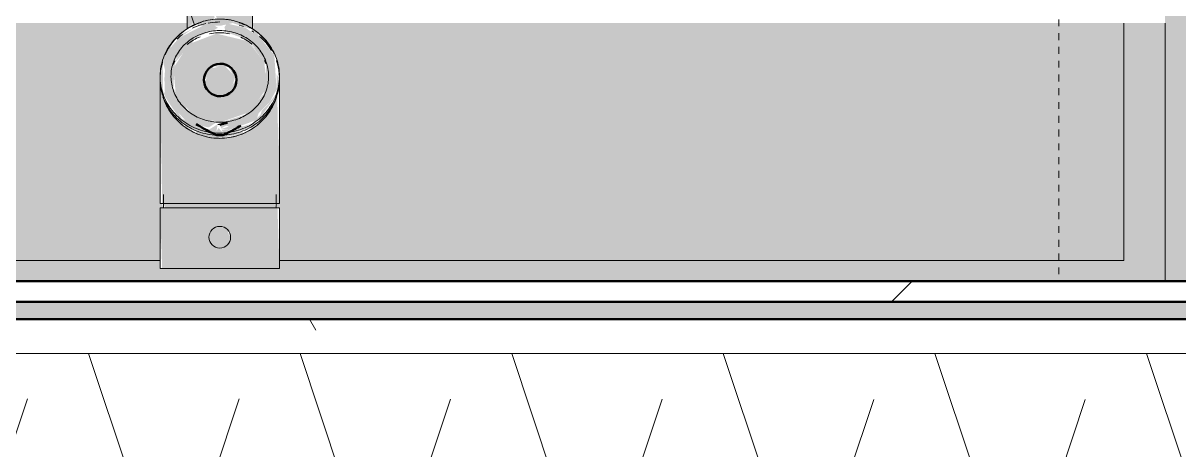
# Model space of a CAD drawing. Header units: inches. Extents: x -4218 to -1814, y 9706 to 12426.
# Drawn here: x -3347.64 to -3326.67, y 10649.17 to 10656.91 of the extents above; entities that cross this region are included whole.
import ezdxf

# ---------------------------------------------------------------- set-up
doc = ezdxf.new("R2010")
doc.units = ezdxf.units.IN
doc.header["$MEASUREMENT"] = 0
doc.linetypes.add('Dash', pattern=[0.25, 0.125, -0.125])
for name, color, linetype, lineweight in [('0-1', 7, 'Continuous', 5), ('0-2', 10, 'Continuous', 13), ('A-AREA-PATT-2', 7, 'Continuous', 9), ('A-GENM-1', 11, 'Continuous', 9), ('A-GENM-2', 7, 'Continuous', 9), ('A-GENM-3', 250, 'Continuous', 50), ('A-WALL-3', 250, 'Continuous', 50), ('A-WALL-4', 10, 'Continuous', 13), ('A-WALL-PATT-1', 7, 'Continuous', 9), ('A-WALL-PATT-2', 53, 'Continuous', 9), ('Q-CASE-1', 9, 'Continuous', 9), ('Q-CASE-3', 7, 'Continuous', 9), ('Q-CASE-4', 7, 'Dash', 9)]:
    doc.layers.add(name, color=color, linetype=linetype, lineweight=lineweight)

# ---------------------------------------------------------------- blocks, each defined once
blk = doc.blocks.new('Vanity Cabinet-Double Door - 33_-V84-FLOOR PLAN - 2ND FLOOR')
at = {"layer": 'Q-CASE-1'}
for points in [[(-15.762, -0.375), (-15.762, -5.058), (-15.012, -5.058), (-15.012, -0.75), (-15.387, -0.375)], [(-14.617, -0.375), (-15.387, -0.375), (-15.012, -0.75), (0.305, -0.75), (0.342, -0.604), (2.47, -0.604), (2.47, -0.75), (16.488, -0.75), (16.863, -0.375), (-6.176, -0.375)]]:
    blk.add_hatch(color=256, dxfattribs=at).paths.add_polyline_path(points, flags=0)
h = blk.add_hatch(color=256, dxfattribs=at)
h.paths.add_polyline_path([(-14.617, -0.75), (-15.012, -0.75), (-15.012, -5.058), (0.797, -5.058), (0.762, -4.928), (0.704, -4.877), (0.522, -4.684), (0.358, -4.407), (0.332, -4.254), (0.305, -3.839), (0.342, -1.785), (0.364, -1.785), (0.342, -1.707), (0.305, -1.707), (0.305, -0.75), (-13.762, -0.75)], flags=0)
h.paths.add_polyline_path([(16.488, -0.75), (2.47, -0.75), (2.433, -1.707), (2.411, -1.707), (2.441, -1.785), (2.47, -1.785), (2.433, -4.329), (2.234, -4.709), (2.024, -4.925), (1.978, -4.981), (1.978, -5.058), (16.488, -5.058)], flags=0)
at = {"layer": 'Q-CASE-3'}
for p, q in [((-15.762, -5.058), (-15.762, -0.375)), ((-15.762, -0.375), (-15.762, -5.058)), ((-15.012, -0.75), (-15.012, -5.058)), ((0.305, -0.75), (-15.012, -0.75)), ((16.488, -0.75), (2.47, -0.75))]:
    blk.add_line(p, q, dxfattribs=at)
blk = doc.blocks.new('300 Series Wall Hung Cabinet_302 - 30_ X 24_-2588495-FLOOR PLAN - 2ND FLOOR')
at = {"layer": 'Q-CASE-4'}
for p, q in [((15, -0.188), (-15, -0.188)), ((15, -13.188), (15, -0.188))]:
    blk.add_line(p, q, dxfattribs=at)
blk = doc.blocks.new('kitchen_faucet_14143 - kitchen_faucet_14143-V142-FLOOR PLAN - 2ND FLOOR')
at = {"layer": 'A-GENM-1'}
h = blk.add_hatch(color=256, dxfattribs=at)
h.paths.add_polyline_path([(1.083, 0), (0.984, 0.43), (0.963, 0.368), (0.984, 0.057), (0.896, -0.023), (1.009, -0.091), (0.984, -0.131), (1.003, -0.212), (0.942, -0.432), (0.986, -0.425), (1.046, -0.28)], flags=0)
h.paths.add_polyline_path([(0.886, 0), (0.858, 0.008), (0.885, -0.001)], flags=0)
h.paths.add_polyline_path([(0.851, -0.655), (0.496, -0.956), (0.644, -0.859), (0.839, -0.67)], flags=0)
h.paths.add_polyline_path([(0.851, 0.655), (0.638, 0.864), (0.421, 0.988), (0.536, 0.894), (0.839, 0.663)], flags=0)
h.paths.add_polyline_path([(0.837, 0), (0.796, 0), (0.829, -0.04)], flags=0)
h.paths.add_polyline_path([(0.796, 0), (0.605, 0.544), (0.186, 0.842), (-0.3, 0.811), (-0.682, 0.506), (-0.818, -0.063), (-0.629, -0.558), (-0.194, -0.842), (0.274, -0.799), (0.645, -0.506), (0.781, -0.049)], flags=0)
h.paths.add_polyline_path([(0.322, -1.029), (-0.116, -1.03), (-0.28, -1.046), (0, -1.083), (0.319, -1.03)], flags=0)
h.paths.add_polyline_path([(0.319, 1.03), (0.21, 1.055), (0, 1.083), (-0.079, 1.03), (0.3, 1.03)], flags=0)
h.paths.add_polyline_path([(0.292, -0.117), (0.036, -0.28), (-0.222, -0.115), (-0.216, 0.152), (0.015, 0.294), (0.27, 0.132), (0.284, -0.035)], flags=0)
h.paths.add_polyline_path([(-0.431, -0.984), (-0.725, -0.754), (-0.481, -0.963), (-0.461, -0.971)], flags=0)
h.paths.add_polyline_path([(-0.447, 0.977), (-0.653, 0.852), (-0.456, 0.971)], flags=0)
h.paths.add_polyline_path([(-0.884, 0.611), (-0.997, 0.398), (-1.066, 0.127), (-1.064, -0.145), (-0.991, -0.413), (-0.963, -0.368), (-0.96, -0.094), (-0.965, 0.032), (-1.009, 0.235), (-0.9, 0.563)], flags=0)
for points in [[(2.264, 0.766), (2.264, 1.083), (0.289, 1.042), (0.66, 0.847), (0.878, 0.63), (0.998, 0.395), (1.065, 0.132), (1.063, -0.149), (0.985, -0.428), (0.839, -0.67), (0.638, -0.864), (0.404, -0.994), (0.28, -1.046), (0, -1.083), (2.264, -1.046), (2.264, 0.541)], [(0.536, 0.862), (0.466, 0.938), (0.531, 0.866)], [(2.342, 1.024), (2.264, 0.989), (2.264, -1.024), (2.342, -0.989), (2.342, 0.989)], [(3.069, -0.051), (3.018, 0.139), (2.929, 0.19), (2.739, 0.139), (2.688, -0.051), (2.827, -0.19), (2.977, -0.17), (3.049, -0.098)], [(-0.97, -0.462), (-1.068, -0.112), (-1.111, -0.094), (-6.351, -1.824), (-6.257, -2.026), (-6.24, -2.174), (-1.009, -0.475)], [(0.884, -0.198), (0.803, -0.075), (0.746, -0.162), (0.554, -0.641), (0.531, -0.602), (0.181, -0.842), (-0.333, -0.817), (-0.738, -0.459), (-0.888, -0.094), (-0.925, -0.033), (-0.96, -0.094), (-0.983, -0.267), (-0.745, -0.732), (-0.504, -0.938), (-0.319, -1.03), (-0.157, -0.994), (0, -1.005), (0.309, -0.995), (0.521, -0.829), (0.547, -0.821), (0.805, -0.577), (0.883, -0.212)]]:
    blk.add_hatch(color=256, dxfattribs=at).paths.add_polyline_path(points, flags=0)
h = blk.add_hatch(color=256, dxfattribs=at)
h.paths.add_polyline_path([(3.445, 0.938), (3.445, 1.083), (2.342, 1.046), (2.342, -1.083), (3.445, -1.046), (3.445, 0.766)], flags=0)
h.paths.add_polyline_path([(3.069, -0.051), (2.977, -0.17), (2.801, -0.164), (2.688, -0.051), (2.78, 0.17), (2.963, 0.17), (3.03, 0.095), (3.055, 0)], flags=0)
h = blk.add_hatch(color=256, dxfattribs=at)
h.paths.add_polyline_path([(0.926, 0.184), (0.752, 0.663), (0.63, 0.704), (0.421, 0.907), (0.198, 1.03), (-0.426, 0.989), (-0.655, 0.802), (-0.812, 0.681), (-0.857, 0.637), (-0.828, 0.604), (-0.925, 0.465), (-1.001, 0.132), (-0.937, 0.084), (-0.894, 0.094), (-0.85, 0.094), (-0.695, 0.539), (-0.256, 0.842), (0.274, 0.799), (0.653, 0.465), (0.801, 0.002), (0.871, 0.162), (0.911, 0.029), (0.925, 0.177)], flags=0)
h.paths.add_polyline_path([(0.036, 0.985), (0.036, 0.985), (-0.041, 0.994)], flags=0)
h = blk.add_hatch(color=256, dxfattribs=at)
h.paths.add_polyline_path([(0.955, 0.252), (0.752, 0.704), (0.501, 0.883), (0.278, 1.042), (0.299, 1.003), (0.453, 0.887), (0.578, 0.764), (0.653, 0.739), (0.798, 0.599), (0.938, 0.263)], flags=0)
h.paths.add_polyline_path([(-0.259, 0.842), (-0.326, 0.823), (-0.73, 0.484), (-0.678, 0.521), (-0.271, 0.833)], flags=0)
h.paths.add_polyline_path([(-0.894, 0.094), (-0.935, 0.094), (-0.894, 0.094)], flags=0)
h = blk.add_hatch(color=256, dxfattribs=at)
h.paths.add_polyline_path([(0.984, 0.221), (0.888, 0.6), (0.818, 0.678), (0.816, 0.626), (0.895, 0.292), (0.929, 0.217), (0.97, 0.177), (0.983, 0.217)], flags=0)
h.paths.add_polyline_path([(-0.76, 0.721), (-0.884, 0.611), (-0.865, 0.57), (-0.857, 0.637), (-0.858, 0.645), (-0.765, 0.717)], flags=0)
h = blk.add_hatch(color=256, dxfattribs=at)
h.paths.add_polyline_path([(-0.9, 0.591), (-3.998, 0.568), (-4.044, 0.591), (-6.299, 0.57), (-6.299, -0.591), (-4.172, -0.551), (-4.113, -0.57), (-3.868, -0.591), (-2.578, -0.57), (-1.076, -0.048), (-1.061, 0.162), (-0.983, 0.432), (-0.901, 0.589)], flags=0)
h.paths.add_polyline_path([(-0.9, -0.591), (-1.02, -0.478), (-1.366, -0.591), (-0.908, -0.591)], flags=0)
h.paths.add_polyline_path([(-3.88, -0.577), (-4.043, -0.57), (-3.975, -0.571)], flags=0)
h = blk.add_hatch(color=256, dxfattribs=at)
h.paths.add_polyline_path([(0.292, -0.117), (0.265, 0.177), (-0.03, 0.282), (-0.24, 0.086), (-0.182, -0.178), (0.073, -0.271), (0.266, -0.135)], flags=0)
h.paths.add_polyline_path([(-6.524, -2.152), (-6.672, -1.897), (-6.988, -1.933), (-7.111, -2.159), (-6.967, -2.408), (-6.653, -2.375), (-6.528, -2.159)], flags=0)
h = blk.add_hatch(color=256, dxfattribs=at)
h.paths.add_polyline_path([(1.021, -0.071), (0.829, -0.04), (0.933, -0.212), (0.941, -0.198)], flags=0)
h.paths.add_polyline_path([(1.021, 0.071), (0.925, 0.177), (0.926, 0.034)], flags=0)
h.paths.add_polyline_path([(0.902, 0.025), (0.838, 0.144), (0.839, 0.001), (0.884, 0.018)], flags=0)
h = blk.add_hatch(color=256, dxfattribs=at)
h.paths.add_polyline_path([(1.009, -0.198), (0.984, -0.131), (0.924, -0.284), (0.787, -0.686), (0.615, -0.821), (0.725, -0.746), (0.888, -0.6), (1.003, -0.212)], flags=0)
h.paths.add_polyline_path([(0.661, -0.752), (0.507, -0.879), (0.65, -0.764)], flags=0)
h.paths.add_polyline_path([(-0.745, -0.732), (-0.908, -0.483), (-0.814, -0.682), (-0.754, -0.725)], flags=0)
h = blk.add_hatch(color=256, dxfattribs=at)
h.paths.add_polyline_path([(0.947, -0.19), (0.869, -0.368), (0.728, -0.682), (0.216, -1.025), (0.319, -0.997), (0.422, -0.934), (0.797, -0.677), (0.943, -0.206)], flags=0)
h.paths.add_polyline_path([(-0.259, -0.842), (-0.693, -0.47), (-0.605, -0.608), (-0.274, -0.842)], flags=0)
at = {"layer": 'A-GENM-2'}
for p, q in [((2.264, 1.083), (0, 1.083)), ((2.264, 1.083), (2.264, -1.083)), ((3.445, 1.083), (2.342, 1.083)), ((2.342, -1.083), (2.342, 1.083)), ((3.445, 1.083), (3.445, -1.083)), ((2.342, 1.024), (2.101, 1.024)), ((-0.9, 0.591), (-6.299, 0.591)), ((-0.844, 0.619), (-0.867, 0.583)), ((0.832, 0), (0.832, -0.036)), ((-6.243, -2.175), (-0.97, -0.462)), ((-1.366, -0.591), (-0.9, -0.591)), ((2.101, -1.024), (2.342, -1.024)), ((0, -1.083), (2.264, -1.083)), ((2.342, -1.083), (3.445, -1.083))]:
    blk.add_line(p, q, dxfattribs=at)
at = {"layer": 'A-GENM-2', "flags": 128}
for points in [[(-0.041, 1.083), (-0.083, 1.082), (-0.124, 1.079), (-0.165, 1.075), (-0.206, 1.069), (-0.247, 1.061), (-0.287, 1.051), (-0.327, 1.04), (-0.367, 1.027), (-0.406, 1.013), (-0.444, 0.996), (-0.482, 0.979), (-0.519, 0.959), (-0.555, 0.938), (-0.59, 0.916), (-0.625, 0.892), (-0.658, 0.867), (-0.691, 0.84), (-0.722, 0.812), (-0.752, 0.783), (-0.781, 0.752), (-0.809, 0.721), (-0.836, 0.688), (-0.862, 0.654), (-0.886, 0.619), (-0.909, 0.583), (-0.93, 0.546), (-0.95, 0.508), (-0.969, 0.47), (-0.986, 0.431), (-1.001, 0.391), (-1.015, 0.35)], [(0.269, 1.049), (0.227, 1.059), (0.184, 1.067), (0.141, 1.073), (0.098, 1.078), (0.055, 1.081), (0.012, 1.083), (-0.032, 1.082), (-0.075, 1.08), (-0.118, 1.076), (-0.161, 1.071), (-0.204, 1.063), (-0.246, 1.054), (-0.288, 1.044), (-0.329, 1.031)], [(0.269, 1.049), (0.227, 1.059), (0.184, 1.067), (0.141, 1.073), (0.098, 1.078), (0.055, 1.081), (0.012, 1.083), (-0.032, 1.082), (-0.075, 1.08), (-0.118, 1.076), (-0.161, 1.071), (-0.204, 1.063), (-0.246, 1.054), (-0.288, 1.044), (-0.329, 1.031)], [(0.269, 1.049), (0.227, 1.059), (0.184, 1.067), (0.141, 1.073), (0.098, 1.078), (0.055, 1.081), (0.012, 1.083), (-0.032, 1.082), (-0.075, 1.08), (-0.118, 1.076), (-0.161, 1.071), (-0.204, 1.063), (-0.246, 1.054), (-0.288, 1.044), (-0.329, 1.031)], [(0.269, 1.049), (0.227, 1.059), (0.184, 1.067), (0.141, 1.073), (0.098, 1.078), (0.055, 1.081), (0.012, 1.083), (-0.032, 1.082), (-0.075, 1.08), (-0.118, 1.076), (-0.161, 1.071), (-0.204, 1.063), (-0.246, 1.054), (-0.288, 1.044), (-0.329, 1.031)], [(0.269, 1.049), (0.227, 1.059), (0.184, 1.067), (0.141, 1.073), (0.098, 1.078), (0.055, 1.081), (0.012, 1.083), (-0.032, 1.082), (-0.075, 1.08), (-0.118, 1.076), (-0.161, 1.071), (-0.204, 1.063), (-0.246, 1.054), (-0.288, 1.044), (-0.329, 1.031)], [(0.269, 1.049), (0.227, 1.059), (0.184, 1.067), (0.141, 1.073), (0.098, 1.078), (0.055, 1.081), (0.012, 1.083), (-0.032, 1.082), (-0.075, 1.08), (-0.118, 1.076), (-0.161, 1.071), (-0.204, 1.063), (-0.246, 1.054), (-0.288, 1.044), (-0.329, 1.031)], [(0, 1.083), (-0.041, 1.082), (-0.083, 1.079), (-0.124, 1.075), (-0.165, 1.069), (-0.206, 1.061), (-0.246, 1.051), (-0.286, 1.04), (-0.325, 1.027)], [(0.988, 0), (0.987, 0.043), (0.984, 0.086), (0.98, 0.129), (0.975, 0.172), (0.967, 0.214), (0.958, 0.256), (0.948, 0.298), (0.936, 0.339), (0.922, 0.38), (0.907, 0.42), (0.891, 0.459), (0.872, 0.498), (0.853, 0.536), (0.832, 0.573), (0.809, 0.609), (0.786, 0.644), (0.76, 0.679), (0.734, 0.712), (0.706, 0.744), (0.678, 0.775), (0.647, 0.804), (0.616, 0.833), (0.584, 0.86), (0.551, 0.885), (0.517, 0.91), (0.482, 0.932), (0.446, 0.954), (0.409, 0.974), (0.371, 0.992), (0.333, 1.008), (0.294, 1.023), (0.255, 1.037), (0.215, 1.048), (0.175, 1.058), (0.134, 1.067), (0.094, 1.073), (0.052, 1.078), (0.011, 1.081), (-0.03, 1.083), (-0.041, 1.083)], [(1.029, 0), (1.028, 0.043), (1.026, 0.086), (1.022, 0.129), (1.016, 0.172), (1.009, 0.214), (1, 0.256), (0.989, 0.298), (0.977, 0.339), (0.964, 0.38), (0.949, 0.42), (0.932, 0.459), (0.914, 0.498), (0.894, 0.536), (0.873, 0.573), (0.851, 0.609), (0.827, 0.644), (0.802, 0.679), (0.775, 0.712), (0.748, 0.744), (0.719, 0.775), (0.689, 0.804), (0.658, 0.833), (0.626, 0.86), (0.592, 0.885), (0.558, 0.91), (0.523, 0.932), (0.487, 0.954), (0.45, 0.974), (0.413, 0.992), (0.375, 1.008), (0.336, 1.023), (0.297, 1.037), (0.257, 1.048), (0.216, 1.058), (0.176, 1.067), (0.135, 1.073), (0.094, 1.078), (0.053, 1.081), (0.011, 1.083), (0, 1.083)], [(-0.451, 0.984), (-0.49, 0.966), (-0.528, 0.945), (-0.565, 0.923), (-0.602, 0.9), (-0.637, 0.875), (-0.672, 0.849), (-0.705, 0.822), (-0.737, 0.793), (-0.768, 0.763), (-0.798, 0.731), (-0.827, 0.699), (-0.854, 0.665), (-0.88, 0.63), (-0.905, 0.595), (-0.928, 0.558), (-0.949, 0.521), (-0.969, 0.482), (-0.988, 0.443), (-1.005, 0.403), (-1.02, 0.363)], [(-0.874, 0), (-0.873, 0.036), (-0.871, 0.071), (-0.868, 0.107), (-0.863, 0.142), (-0.857, 0.177), (-0.849, 0.212), (-0.841, 0.246), (-0.831, 0.28), (-0.82, 0.314), (-0.807, 0.347), (-0.793, 0.379), (-0.779, 0.411), (-0.762, 0.442), (-0.745, 0.473), (-0.727, 0.502), (-0.707, 0.531), (-0.687, 0.559), (-0.665, 0.586), (-0.643, 0.612), (-0.619, 0.637), (-0.595, 0.661), (-0.57, 0.685), (-0.543, 0.706), (-0.517, 0.727), (-0.489, 0.747), (-0.461, 0.765), (-0.432, 0.782), (-0.402, 0.798), (-0.372, 0.813), (-0.341, 0.826), (-0.31, 0.838), (-0.279, 0.849), (-0.247, 0.858), (-0.214, 0.866), (-0.182, 0.873), (-0.149, 0.878), (-0.116, 0.882), (-0.083, 0.885), (-0.05, 0.886), (-0.041, 0.886)], [(-0.451, 0.984), (-0.49, 0.966), (-0.528, 0.945), (-0.565, 0.923), (-0.602, 0.9), (-0.637, 0.875), (-0.672, 0.849), (-0.705, 0.822), (-0.737, 0.793), (-0.768, 0.763), (-0.798, 0.731), (-0.827, 0.699), (-0.854, 0.665)], [(-0.451, 0.984), (-0.49, 0.966), (-0.528, 0.945), (-0.565, 0.923), (-0.602, 0.9), (-0.637, 0.875), (-0.672, 0.849), (-0.705, 0.822), (-0.737, 0.793), (-0.768, 0.763), (-0.798, 0.731), (-0.827, 0.699), (-0.854, 0.665)], [(-0.451, 0.984), (-0.49, 0.966), (-0.528, 0.945), (-0.565, 0.923), (-0.602, 0.9), (-0.637, 0.875), (-0.672, 0.849), (-0.705, 0.822), (-0.737, 0.793), (-0.768, 0.763), (-0.798, 0.731), (-0.827, 0.699), (-0.854, 0.665)], [(-0.451, 0.984), (-0.49, 0.966), (-0.528, 0.945), (-0.565, 0.923), (-0.602, 0.9), (-0.637, 0.875), (-0.672, 0.849), (-0.705, 0.822), (-0.737, 0.793), (-0.768, 0.763), (-0.798, 0.731), (-0.827, 0.699), (-0.854, 0.665)], [(-0.451, 0.984), (-0.49, 0.966), (-0.528, 0.945), (-0.565, 0.923), (-0.602, 0.9), (-0.637, 0.875), (-0.672, 0.849), (-0.705, 0.822), (-0.737, 0.793), (-0.768, 0.763), (-0.798, 0.731), (-0.827, 0.699), (-0.854, 0.665)], [(-0.513, 0.938), (-0.549, 0.916), (-0.583, 0.892), (-0.617, 0.867), (-0.649, 0.84), (-0.681, 0.812), (-0.711, 0.783), (-0.74, 0.752), (-0.768, 0.721)], [(-0.041, 0.886), (-0.008, 0.885), (0.025, 0.883), (0.058, 0.88), (0.09, 0.875), (0.123, 0.868), (0.155, 0.861), (0.187, 0.852), (0.219, 0.841), (0.25, 0.83), (0.281, 0.817), (0.311, 0.802), (0.341, 0.787), (0.37, 0.77), (0.399, 0.752), (0.426, 0.733), (0.453, 0.712), (0.48, 0.691), (0.505, 0.668), (0.53, 0.644), (0.554, 0.619), (0.577, 0.593), (0.598, 0.567), (0.619, 0.539), (0.639, 0.51), (0.658, 0.481), (0.675, 0.45), (0.692, 0.42), (0.707, 0.388), (0.721, 0.356), (0.734, 0.323), (0.745, 0.289), (0.755, 0.255), (0.764, 0.221), (0.772, 0.186), (0.779, 0.151), (0.784, 0.116), (0.787, 0.081), (0.79, 0.045), (0.791, 0.01), (0.791, 0)], [(1.083, 0), (1.082, 0.043), (1.079, 0.087), (1.075, 0.13), (1.069, 0.172), (1.061, 0.215), (1.052, 0.257), (1.041, 0.299), (1.028, 0.341), (1.013, 0.381), (0.997, 0.422), (0.98, 0.461), (0.96, 0.5), (0.94, 0.538), (0.917, 0.575), (0.894, 0.611), (0.868, 0.647), (0.842, 0.681), (0.814, 0.714), (0.785, 0.746), (0.754, 0.777), (0.723, 0.806), (0.69, 0.834), (0.656, 0.861), (0.621, 0.887), (0.585, 0.911), (0.548, 0.934), (0.51, 0.955), (0.472, 0.975), (0.432, 0.993), (0.392, 1.009), (0.352, 1.024), (0.31, 1.037)], [(0.868, 0.647), (0.842, 0.681), (0.814, 0.714), (0.785, 0.746), (0.754, 0.777), (0.723, 0.806), (0.69, 0.834), (0.656, 0.861), (0.621, 0.887), (0.585, 0.911), (0.548, 0.934), (0.51, 0.955), (0.472, 0.975), (0.432, 0.993), (0.392, 1.009)], [(0.868, 0.647), (0.842, 0.681), (0.814, 0.714), (0.785, 0.746), (0.754, 0.777), (0.723, 0.806), (0.69, 0.834), (0.656, 0.861), (0.621, 0.887), (0.585, 0.911), (0.548, 0.934), (0.51, 0.955), (0.472, 0.975), (0.432, 0.993), (0.392, 1.009)], [(0.868, 0.647), (0.842, 0.681), (0.814, 0.714), (0.785, 0.746), (0.754, 0.777), (0.723, 0.806), (0.69, 0.834), (0.656, 0.861), (0.621, 0.887), (0.585, 0.911), (0.548, 0.934), (0.51, 0.955), (0.472, 0.975), (0.432, 0.993), (0.392, 1.009)], [(0.868, 0.647), (0.842, 0.681), (0.814, 0.714), (0.785, 0.746), (0.754, 0.777), (0.723, 0.806), (0.69, 0.834), (0.656, 0.861), (0.621, 0.887), (0.585, 0.911), (0.548, 0.934), (0.51, 0.955), (0.472, 0.975), (0.432, 0.993), (0.392, 1.009)], [(0.868, 0.647), (0.842, 0.681), (0.814, 0.714), (0.785, 0.746), (0.754, 0.777), (0.723, 0.806), (0.69, 0.834), (0.656, 0.861), (0.621, 0.887), (0.585, 0.911), (0.548, 0.934), (0.51, 0.955), (0.472, 0.975), (0.432, 0.993), (0.392, 1.009)], [(-0.88, 0.63), (-0.905, 0.595), (-0.928, 0.558), (-0.949, 0.521), (-0.969, 0.482), (-0.988, 0.443), (-1.005, 0.403), (-1.02, 0.363), (-1.034, 0.322), (-1.046, 0.28), (-1.056, 0.238), (-1.065, 0.196), (-1.072, 0.153), (-1.077, 0.11), (-1.081, 0.067), (-1.082, 0.023), (-1.083, 0)], [(-0.88, 0.63), (-0.905, 0.595), (-0.928, 0.558), (-0.949, 0.521), (-0.969, 0.482), (-0.988, 0.443), (-1.005, 0.403), (-1.02, 0.363), (-1.034, 0.322), (-1.046, 0.28), (-1.056, 0.238), (-1.065, 0.196), (-1.072, 0.153), (-1.077, 0.11), (-1.081, 0.067), (-1.082, 0.023), (-1.083, 0)], [(-0.88, 0.63), (-0.905, 0.595), (-0.928, 0.558), (-0.949, 0.521), (-0.969, 0.482), (-0.988, 0.443), (-1.005, 0.403), (-1.02, 0.363), (-1.034, 0.322), (-1.046, 0.28), (-1.056, 0.238), (-1.065, 0.196), (-1.072, 0.153), (-1.077, 0.11), (-1.081, 0.067), (-1.082, 0.023), (-1.083, 0)], [(-0.88, 0.63), (-0.905, 0.595), (-0.928, 0.558), (-0.949, 0.521), (-0.969, 0.482), (-0.988, 0.443), (-1.005, 0.403), (-1.02, 0.363), (-1.034, 0.322), (-1.046, 0.28), (-1.056, 0.238), (-1.065, 0.196), (-1.072, 0.153), (-1.077, 0.11), (-1.081, 0.067), (-1.082, 0.023), (-1.083, 0)], [(-0.88, 0.63), (-0.905, 0.595), (-0.928, 0.558), (-0.949, 0.521), (-0.969, 0.482), (-0.988, 0.443), (-1.005, 0.403), (-1.02, 0.363), (-1.034, 0.322), (-1.046, 0.28), (-1.056, 0.238), (-1.065, 0.196), (-1.072, 0.153), (-1.077, 0.11), (-1.081, 0.067), (-1.082, 0.023), (-1.083, 0)], [(-0.33, 0.813), (-0.3, 0.826), (-0.269, 0.838)], [(-0.944, 0.431), (-0.96, 0.391), (-0.974, 0.35)], [(-0.752, 0.379), (-0.737, 0.411), (-0.721, 0.442), (-0.704, 0.473), (-0.685, 0.502), (-0.666, 0.531), (-0.645, 0.559), (-0.624, 0.586)], [(1.083, 0), (1.082, 0.043), (1.079, 0.087), (1.075, 0.13), (1.069, 0.172), (1.061, 0.215), (1.052, 0.257), (1.041, 0.299), (1.028, 0.341), (1.013, 0.381), (0.997, 0.422), (0.98, 0.461), (0.96, 0.5), (0.94, 0.538), (0.917, 0.575), (0.894, 0.611)], [(1.083, 0), (1.082, 0.043), (1.079, 0.087), (1.075, 0.13), (1.069, 0.172), (1.061, 0.215), (1.052, 0.257), (1.041, 0.299), (1.028, 0.341), (1.013, 0.381), (0.997, 0.422), (0.98, 0.461), (0.96, 0.5), (0.94, 0.538), (0.917, 0.575), (0.894, 0.611)], [(1.083, 0), (1.082, 0.043), (1.079, 0.087), (1.075, 0.13), (1.069, 0.172), (1.061, 0.215), (1.052, 0.257), (1.041, 0.299), (1.028, 0.341), (1.013, 0.381), (0.997, 0.422), (0.98, 0.461), (0.96, 0.5), (0.94, 0.538), (0.917, 0.575), (0.894, 0.611)], [(1.083, 0), (1.082, 0.043), (1.079, 0.087), (1.075, 0.13), (1.069, 0.172), (1.061, 0.215), (1.052, 0.257), (1.041, 0.299), (1.028, 0.341), (1.013, 0.381), (0.997, 0.422), (0.98, 0.461), (0.96, 0.5), (0.94, 0.538), (0.917, 0.575), (0.894, 0.611)], [(1.083, 0), (1.082, 0.043), (1.079, 0.087), (1.075, 0.13), (1.069, 0.172), (1.061, 0.215), (1.052, 0.257), (1.041, 0.299), (1.028, 0.341), (1.013, 0.381), (0.997, 0.422), (0.98, 0.461), (0.96, 0.5), (0.94, 0.538), (0.917, 0.575), (0.894, 0.611)], [(-0.832, 0), (-0.832, 0.036), (-0.83, 0.071), (-0.826, 0.107), (-0.821, 0.142), (-0.815, 0.177)], [(0.829, 0.081), (0.831, 0.045), (0.832, 0.01), (0.832, 0)], [(-1.083, 0), (-1.082, -0.043), (-1.079, -0.087), (-1.075, -0.13), (-1.069, -0.172), (-1.061, -0.215), (-1.052, -0.257), (-1.041, -0.299), (-1.028, -0.341), (-1.013, -0.381), (-0.997, -0.422), (-0.98, -0.461), (-0.96, -0.5), (-0.94, -0.538), (-0.917, -0.575), (-0.894, -0.611), (-0.868, -0.647)], [(-1.083, 0), (-1.082, -0.043), (-1.079, -0.087), (-1.075, -0.13), (-1.069, -0.172), (-1.061, -0.215), (-1.052, -0.257), (-1.041, -0.299), (-1.028, -0.341), (-1.013, -0.381), (-0.997, -0.422), (-0.98, -0.461), (-0.96, -0.5), (-0.94, -0.538), (-0.917, -0.575), (-0.894, -0.611)], [(-1.083, 0), (-1.082, -0.043), (-1.079, -0.087), (-1.075, -0.13), (-1.069, -0.172), (-1.061, -0.215), (-1.052, -0.257), (-1.041, -0.299), (-1.028, -0.341), (-1.013, -0.381), (-0.997, -0.422), (-0.98, -0.461), (-0.96, -0.5), (-0.94, -0.538), (-0.917, -0.575), (-0.894, -0.611)], [(-1.083, 0), (-1.082, -0.043), (-1.079, -0.087), (-1.075, -0.13), (-1.069, -0.172), (-1.061, -0.215), (-1.052, -0.257), (-1.041, -0.299), (-1.028, -0.341), (-1.013, -0.381), (-0.997, -0.422), (-0.98, -0.461), (-0.96, -0.5), (-0.94, -0.538), (-0.917, -0.575), (-0.894, -0.611)], [(-1.083, 0), (-1.082, -0.043), (-1.079, -0.087), (-1.075, -0.13), (-1.069, -0.172), (-1.061, -0.215), (-1.052, -0.257), (-1.041, -0.299), (-1.028, -0.341), (-1.013, -0.381), (-0.997, -0.422), (-0.98, -0.461), (-0.96, -0.5), (-0.94, -0.538), (-0.917, -0.575), (-0.894, -0.611)], [(-1.083, 0), (-1.082, -0.043), (-1.079, -0.087), (-1.075, -0.13), (-1.069, -0.172), (-1.061, -0.215), (-1.052, -0.257), (-1.041, -0.299), (-1.028, -0.341), (-1.013, -0.381), (-0.997, -0.422), (-0.98, -0.461), (-0.96, -0.5), (-0.94, -0.538), (-0.917, -0.575), (-0.894, -0.611)], [(-1.019, -0.339), (-1.005, -0.38), (-0.99, -0.42), (-0.973, -0.459), (-0.955, -0.498), (-0.936, -0.536), (-0.915, -0.573), (-0.892, -0.609), (-0.868, -0.644), (-0.843, -0.679), (-0.817, -0.712), (-0.789, -0.744), (-0.76, -0.775), (-0.73, -0.804), (-0.699, -0.833), (-0.667, -0.86), (-0.634, -0.885), (-0.599, -0.91), (-0.564, -0.932), (-0.528, -0.954), (-0.492, -0.974), (-0.454, -0.992), (-0.416, -1.008), (-0.377, -1.023), (-0.338, -1.037), (-0.298, -1.048), (-0.258, -1.058), (-0.217, -1.067), (-0.176, -1.073), (-0.135, -1.078), (-0.094, -1.081), (-0.053, -1.083), (-0.041, -1.083)], [(-1.029, 0), (-1.028, -0.043), (-1.026, -0.086), (-1.022, -0.129), (-1.016, -0.172), (-1.009, -0.214)], [(-0.041, -0.886), (-0.074, -0.885), (-0.107, -0.883), (-0.14, -0.88), (-0.173, -0.875), (-0.206, -0.868), (-0.238, -0.861), (-0.27, -0.852), (-0.302, -0.841), (-0.333, -0.83), (-0.364, -0.817), (-0.394, -0.802), (-0.424, -0.787), (-0.453, -0.77), (-0.481, -0.752), (-0.509, -0.733), (-0.536, -0.712), (-0.563, -0.691), (-0.588, -0.668), (-0.613, -0.644), (-0.636, -0.619), (-0.659, -0.593), (-0.681, -0.567), (-0.702, -0.539), (-0.722, -0.51), (-0.74, -0.481), (-0.758, -0.45), (-0.774, -0.42), (-0.79, -0.388), (-0.804, -0.356), (-0.816, -0.323), (-0.828, -0.289), (-0.838, -0.255), (-0.847, -0.221), (-0.855, -0.186), (-0.861, -0.151), (-0.866, -0.116), (-0.87, -0.081), (-0.872, -0.045), (-0.874, -0.01), (-0.874, 0)], [(-0.814, -0.186), (-0.82, -0.151), (-0.825, -0.116), (-0.829, -0.081), (-0.831, -0.045), (-0.832, -0.01), (-0.832, 0)], [(-0.041, -1.083), (0, -1.082), (0.041, -1.079), (0.082, -1.075), (0.123, -1.069), (0.164, -1.061), (0.204, -1.051), (0.244, -1.04), (0.284, -1.027), (0.323, -1.013), (0.361, -0.996), (0.399, -0.979), (0.436, -0.959), (0.472, -0.938), (0.507, -0.916), (0.542, -0.892), (0.575, -0.867), (0.608, -0.84), (0.639, -0.812), (0.67, -0.783), (0.699, -0.752), (0.727, -0.721), (0.753, -0.688), (0.779, -0.654), (0.803, -0.619), (0.826, -0.583), (0.847, -0.546), (0.867, -0.508), (0.886, -0.47), (0.903, -0.431), (0.918, -0.391), (0.932, -0.35), (0.945, -0.309), (0.956, -0.267), (0.965, -0.225), (0.973, -0.183), (0.979, -0.141), (0.983, -0.098), (0.986, -0.055), (0.988, -0.012), (0.988, 0)], [(0.791, 0), (0.79, -0.036), (0.788, -0.071), (0.785, -0.107), (0.78, -0.142), (0.774, -0.177), (0.767, -0.212), (0.758, -0.246), (0.748, -0.28), (0.737, -0.314), (0.724, -0.347), (0.711, -0.379), (0.696, -0.411), (0.68, -0.442), (0.662, -0.473), (0.644, -0.502), (0.625, -0.531), (0.604, -0.559), (0.583, -0.586), (0.56, -0.612), (0.536, -0.637), (0.512, -0.661), (0.487, -0.685), (0.461, -0.706), (0.434, -0.727), (0.406, -0.747), (0.378, -0.765), (0.349, -0.782), (0.319, -0.798), (0.289, -0.813), (0.258, -0.826), (0.227, -0.838), (0.196, -0.849), (0.164, -0.858), (0.132, -0.866), (0.099, -0.873), (0.066, -0.878), (0.034, -0.882), (0.001, -0.885), (-0.032, -0.886), (-0.041, -0.886)], [(0, -1.083), (0.041, -1.082), (0.083, -1.079), (0.124, -1.075), (0.165, -1.069), (0.206, -1.061), (0.246, -1.051), (0.286, -1.04), (0.325, -1.027), (0.364, -1.013), (0.403, -0.996), (0.44, -0.979), (0.477, -0.959), (0.513, -0.938), (0.549, -0.916), (0.583, -0.892), (0.617, -0.867), (0.649, -0.84), (0.681, -0.812), (0.711, -0.783), (0.74, -0.752), (0.768, -0.721), (0.795, -0.688), (0.82, -0.654), (0.844, -0.619), (0.867, -0.583), (0.889, -0.546), (0.909, -0.508), (0.927, -0.47), (0.944, -0.431), (0.96, -0.391), (0.974, -0.35), (0.986, -0.309), (0.997, -0.267), (1.006, -0.225), (1.014, -0.183), (1.02, -0.141), (1.025, -0.098), (1.028, -0.055), (1.029, -0.012), (1.029, 0)], [(0.329, -1.031), (0.37, -1.017), (0.411, -1.002), (0.451, -0.984), (0.49, -0.966), (0.528, -0.945), (0.565, -0.923), (0.602, -0.9), (0.637, -0.875), (0.672, -0.849), (0.705, -0.822), (0.737, -0.793), (0.768, -0.763), (0.798, -0.731), (0.827, -0.699), (0.854, -0.665), (0.88, -0.63), (0.905, -0.595), (0.928, -0.558), (0.949, -0.521), (0.969, -0.482), (0.988, -0.443), (1.005, -0.403), (1.02, -0.363), (1.034, -0.322), (1.046, -0.28), (1.056, -0.238), (1.065, -0.196), (1.072, -0.153), (1.077, -0.11), (1.081, -0.067), (1.082, -0.023), (1.083, 0)], [(0.88, -0.63), (0.905, -0.595), (0.928, -0.558), (0.949, -0.521), (0.969, -0.482), (0.988, -0.443), (1.005, -0.403), (1.02, -0.363), (1.034, -0.322), (1.046, -0.28), (1.056, -0.238), (1.065, -0.196), (1.072, -0.153), (1.077, -0.11), (1.081, -0.067), (1.082, -0.023), (1.083, 0)], [(0.88, -0.63), (0.905, -0.595), (0.928, -0.558), (0.949, -0.521), (0.969, -0.482), (0.988, -0.443), (1.005, -0.403), (1.02, -0.363), (1.034, -0.322), (1.046, -0.28), (1.056, -0.238), (1.065, -0.196), (1.072, -0.153), (1.077, -0.11), (1.081, -0.067), (1.082, -0.023), (1.083, 0)], [(0.88, -0.63), (0.905, -0.595), (0.928, -0.558), (0.949, -0.521), (0.969, -0.482), (0.988, -0.443), (1.005, -0.403), (1.02, -0.363), (1.034, -0.322), (1.046, -0.28), (1.056, -0.238), (1.065, -0.196), (1.072, -0.153), (1.077, -0.11), (1.081, -0.067), (1.082, -0.023), (1.083, 0)], [(0.88, -0.63), (0.905, -0.595), (0.928, -0.558), (0.949, -0.521), (0.969, -0.482), (0.988, -0.443), (1.005, -0.403), (1.02, -0.363), (1.034, -0.322), (1.046, -0.28), (1.056, -0.238), (1.065, -0.196), (1.072, -0.153), (1.077, -0.11), (1.081, -0.067), (1.082, -0.023), (1.083, 0)], [(0.88, -0.63), (0.905, -0.595), (0.928, -0.558), (0.949, -0.521), (0.969, -0.482), (0.988, -0.443), (1.005, -0.403), (1.02, -0.363), (1.034, -0.322), (1.046, -0.28), (1.056, -0.238), (1.065, -0.196), (1.072, -0.153), (1.077, -0.11), (1.081, -0.067), (1.082, -0.023), (1.083, 0)], [(-1, -0.256), (-0.989, -0.298), (-0.977, -0.339), (-0.964, -0.38), (-0.949, -0.42), (-0.932, -0.459), (-0.914, -0.498)], [(-0.618, -0.593), (-0.64, -0.567), (-0.661, -0.539), (-0.68, -0.51), (-0.699, -0.481), (-0.717, -0.45), (-0.733, -0.42), (-0.748, -0.388), (-0.762, -0.356)], [(-0.842, -0.681), (-0.814, -0.714), (-0.785, -0.746), (-0.754, -0.777), (-0.723, -0.806), (-0.69, -0.834), (-0.656, -0.861), (-0.621, -0.887), (-0.585, -0.911), (-0.548, -0.934), (-0.51, -0.955), (-0.472, -0.975)], [(-0.842, -0.681), (-0.814, -0.714), (-0.785, -0.746), (-0.754, -0.777), (-0.723, -0.806), (-0.69, -0.834), (-0.656, -0.861), (-0.621, -0.887), (-0.585, -0.911), (-0.548, -0.934), (-0.51, -0.955), (-0.472, -0.975)], [(-0.842, -0.681), (-0.814, -0.714), (-0.785, -0.746), (-0.754, -0.777), (-0.723, -0.806), (-0.69, -0.834), (-0.656, -0.861), (-0.621, -0.887), (-0.585, -0.911), (-0.548, -0.934), (-0.51, -0.955), (-0.472, -0.975)], [(-0.842, -0.681), (-0.814, -0.714), (-0.785, -0.746), (-0.754, -0.777), (-0.723, -0.806), (-0.69, -0.834), (-0.656, -0.861), (-0.621, -0.887), (-0.585, -0.911), (-0.548, -0.934), (-0.51, -0.955), (-0.472, -0.975)], [(-0.842, -0.681), (-0.814, -0.714), (-0.785, -0.746), (-0.754, -0.777), (-0.723, -0.806), (-0.69, -0.834), (-0.656, -0.861), (-0.621, -0.887), (-0.585, -0.911), (-0.548, -0.934), (-0.51, -0.955), (-0.472, -0.975)], [(-0.842, -0.681), (-0.814, -0.714), (-0.785, -0.746), (-0.754, -0.777), (-0.723, -0.806), (-0.69, -0.834), (-0.656, -0.861), (-0.621, -0.887), (-0.585, -0.911), (-0.548, -0.934), (-0.51, -0.955), (-0.472, -0.975)], [(-0.802, -0.679), (-0.775, -0.712), (-0.748, -0.744), (-0.719, -0.775)], [(-0.26, -0.841), (-0.291, -0.83), (-0.322, -0.817)], [(0.411, -1.002), (0.451, -0.984), (0.49, -0.966), (0.528, -0.945), (0.565, -0.923), (0.602, -0.9), (0.637, -0.875), (0.672, -0.849), (0.705, -0.822), (0.737, -0.793), (0.768, -0.763), (0.798, -0.731), (0.827, -0.699), (0.854, -0.665)], [(0.411, -1.002), (0.451, -0.984), (0.49, -0.966), (0.528, -0.945), (0.565, -0.923), (0.602, -0.9), (0.637, -0.875), (0.672, -0.849), (0.705, -0.822), (0.737, -0.793), (0.768, -0.763), (0.798, -0.731), (0.827, -0.699), (0.854, -0.665)], [(0.411, -1.002), (0.451, -0.984), (0.49, -0.966), (0.528, -0.945), (0.565, -0.923), (0.602, -0.9), (0.637, -0.875), (0.672, -0.849), (0.705, -0.822), (0.737, -0.793), (0.768, -0.763), (0.798, -0.731), (0.827, -0.699), (0.854, -0.665)], [(0.411, -1.002), (0.451, -0.984), (0.49, -0.966), (0.528, -0.945), (0.565, -0.923), (0.602, -0.9), (0.637, -0.875), (0.672, -0.849), (0.705, -0.822), (0.737, -0.793), (0.768, -0.763), (0.798, -0.731), (0.827, -0.699), (0.854, -0.665)], [(0.411, -1.002), (0.451, -0.984), (0.49, -0.966), (0.528, -0.945), (0.565, -0.923), (0.602, -0.9), (0.637, -0.875), (0.672, -0.849), (0.705, -0.822), (0.737, -0.793), (0.768, -0.763), (0.798, -0.731), (0.827, -0.699), (0.854, -0.665)], [(-0.31, -1.037), (-0.269, -1.049), (-0.227, -1.059), (-0.184, -1.067), (-0.141, -1.073), (-0.098, -1.078), (-0.055, -1.081), (-0.012, -1.083), (0.032, -1.082), (0.075, -1.08), (0.118, -1.076), (0.161, -1.071), (0.204, -1.063), (0.246, -1.054), (0.288, -1.044)], [(-0.31, -1.037), (-0.269, -1.049), (-0.227, -1.059), (-0.184, -1.067), (-0.141, -1.073), (-0.098, -1.078), (-0.055, -1.081), (-0.012, -1.083), (0.032, -1.082), (0.075, -1.08), (0.118, -1.076), (0.161, -1.071), (0.204, -1.063), (0.246, -1.054), (0.288, -1.044)], [(-0.31, -1.037), (-0.269, -1.049), (-0.227, -1.059), (-0.184, -1.067), (-0.141, -1.073), (-0.098, -1.078), (-0.055, -1.081), (-0.012, -1.083), (0.032, -1.082), (0.075, -1.08), (0.118, -1.076), (0.161, -1.071), (0.204, -1.063), (0.246, -1.054), (0.288, -1.044)], [(-0.31, -1.037), (-0.269, -1.049), (-0.227, -1.059), (-0.184, -1.067), (-0.141, -1.073), (-0.098, -1.078), (-0.055, -1.081), (-0.012, -1.083), (0.032, -1.082), (0.075, -1.08), (0.118, -1.076), (0.161, -1.071), (0.204, -1.063), (0.246, -1.054), (0.288, -1.044)], [(-0.31, -1.037), (-0.269, -1.049), (-0.227, -1.059), (-0.184, -1.067), (-0.141, -1.073), (-0.098, -1.078), (-0.055, -1.081), (-0.012, -1.083), (0.032, -1.082), (0.075, -1.08), (0.118, -1.076), (0.161, -1.071), (0.204, -1.063), (0.246, -1.054), (0.288, -1.044)], [(-0.31, -1.037), (-0.269, -1.049), (-0.227, -1.059), (-0.184, -1.067), (-0.141, -1.073), (-0.098, -1.078), (-0.055, -1.081), (-0.012, -1.083), (0.032, -1.082), (0.075, -1.08), (0.118, -1.076), (0.161, -1.071), (0.204, -1.063), (0.246, -1.054), (0.288, -1.044)], [(-0.297, -1.037), (-0.257, -1.048), (-0.216, -1.058), (-0.176, -1.067), (-0.135, -1.073), (-0.094, -1.078), (-0.053, -1.081), (-0.011, -1.083), (0, -1.083)]]:
    blk.add_lwpolyline(points, dxfattribs=at)
at = {"layer": 'A-GENM-2'}
for centre, radius, start, end in [((0, 0), 1.083, 75, 105), ((0, 0), 1.083, 114.5564, 142.4111), ((0, 0), 1.083, 38.6262, 70.8476), ((0, 0), 1.083, 145.3367, 180), ((0, 0), 1.083, 360, 35.1858), ((0, 0), 1.083, 180, 215.1858), ((0, 0), 1.083, 325.3367, 360), ((2.878, 0), 0.197, 0, 180), ((2.878, 0), 0.197, 180, 360), ((0, 0), 1.083, 217.5889, 246.3625), ((0, 0), 1.083, 289.3548, 321.3738), ((0, 0), 1.083, 255, 285)]:
    blk.add_arc(centre, radius, start, end, dxfattribs=at)
at = {"layer": 'A-GENM-3'}
for start, end in [(35.0319, 215.0319), (215.0319, 35.0319)]:
    blk.add_arc((0.024, 0.008), 0.295, start, end, dxfattribs=at)
for points in [[(1.021, 0.071), (0.954, 0.202), (0.898, 0.305), (0.853, 0.381)], [(0.796, 0.141), (0.808, 0.097), (0.822, 0.05), (0.837, 0)], [(1.024, 0), (1.024, 0.012), (1.024, 0.036), (1.022, 0.06), (1.021, 0.071)], [(0.824, -0.43), (0.873, -0.352), (0.939, -0.232), (1.021, -0.071)], [(1.021, -0.071), (1.022, -0.06), (1.024, -0.036), (1.024, -0.012), (1.024, 0)]]:
    blk.add_open_spline(points, degree=3, dxfattribs=at)
blk = doc.blocks.new('CTR - 1st Phase - Unit Layouts_rvt-1-FLOOR PLAN - 2ND FLOOR')
at = {"layer": 'A-WALL-PATT-1'}
h = blk.add_hatch(dxfattribs=at)
h.set_pattern_fill('FP_3', color=256, style=0, pattern_type=2)
h.set_pattern_definition([(45, (0, 0), (-8.485281, 8.485281), [])])
h.paths.add_polyline_path([(-3329.094, 10651.854), (-3283.824, 10651.854), (-3283.824, 10652.229), (-3401.924, 10652.229), (-3401.924, 10651.854), (-3336.459, 10651.854)], flags=0)
h = blk.add_hatch(dxfattribs=at)
h.set_pattern_fill('FP_1', color=256, style=0, pattern_type=2)
h.set_pattern_definition([(0, (0, 0), (30.72, 7.68), [1.267, -21.773, 1.267, -21.773, -122.88]), (0, (0, 0), (30.72, 7.68), [-46.08, 1.267, -44.813, 1.267, -21.773, -53.76]), (0, (0, 0), (30.72, 7.68), [-115.2, 1.267, -14.093, 1.267, -37.133]), (120, (11.52, 3.84), (-22.011075, 22.7643004), [1.267, -21.773, 1.267, -21.773, -122.88]), (120, (11.52, 3.84), (-22.011075, 22.7643004), [-46.08, 1.267, -44.813, 1.267, -21.773, -53.76]), (120, (11.52, 3.84), (-22.011075, 22.7643004), [-115.2, 1.267, -14.093, 1.267, -37.133]), (240, (15.36, 19.2), (-8.708925, -30.4443004), [1.267, -21.773, 1.267, -21.773, -122.88]), (240, (15.36, 19.2), (-8.708925, -30.4443004), [-46.08, 1.267, -44.813, 1.267, -21.773, -53.76]), (240, (15.36, 19.2), (-8.708925, -30.4443004), [-115.2, 1.267, -14.093, 1.267, -37.133])])
h.paths.add_polyline_path([(-3326.424, 10650.916), (-3248.074, 10650.916), (-3248.074, 10651.541), (-3402.549, 10651.541), (-3402.549, 10650.916), (-3326.924, 10650.916)], flags=0)
at = {"layer": 'A-WALL-PATT-2'}
h = blk.add_hatch(dxfattribs=at)
h.set_pattern_fill('FP_2', color=256, style=0, pattern_type=2)
h.set_pattern_definition([(161.57, (0.48, 0.48), (-3.83995378, -1.544e-05), [0, -27.322, 3.034, 0]), (18.43, (-0.48, 0.48), (-3.83995378, 1.544e-05), [0, -27.322, 3.034, 0]), (108.43, (0.48, 0.48), (1.919622, -9.60052459), [9.106, -21.25]), (71.57, (-0.48, 0.48), (1.919622, 9.60052459), [9.106, -21.25])])
h.paths.add_polyline_path([(-3329.094, 10647.416), (-3247.449, 10647.416), (-3247.449, 10650.916), (-3403.174, 10650.916), (-3403.174, 10647.416), (-3334.802, 10647.416)], flags=0)
at = {"layer": 'A-WALL-3'}
for p, q in [((-3298.102, 10652.229), (-3359.674, 10652.229)), ((-3401.924, 10651.854), (-3283.824, 10651.854)), ((-3248.074, 10651.541), (-3403.174, 10651.541))]:
    blk.add_line(p, q, dxfattribs=at)
at = {"layer": 'A-WALL-4'}
blk.add_line((-3248.074, 10650.916), (-3403.174, 10650.916), dxfattribs=at)
at = {"layer": '0-2'}
for name, p, rotation in [('300 Series Wall Hung Cabinet_302 - 30_ X 24_-2588495-FLOOR PLAN - 2ND FLOOR', (-3313.852, 10652.041), 180), ('kitchen_faucet_14143 - kitchen_faucet_14143-V142-FLOOR PLAN - 2ND FLOOR', (-3344.074, 10655.903), 269.9999999999176), ('Vanity Cabinet-Double Door - 33_-V84-FLOOR PLAN - 2ND FLOOR', (-3342.686, 10651.854), 180)]:
    blk.add_blockref(name, p, dxfattribs=dict(at, rotation=rotation))

msp = doc.modelspace()

# ---------------------------------------------------------------- hatches: boundary and pattern name
at = {"layer": 'A-AREA-PATT-2'}
h = msp.add_hatch(color=256, dxfattribs=at)
h.paths.add_polyline_path([(-3402.54874, 10458.1644), (-3400.67374, 10458.1644), (-3400.67374, 10486.04111), (-3365.92374, 10486.04111), (-3365.92374, 10479.29111), (-3370.67374, 10479.29111), (-3370.67374, 10481.29111), (-3392.54874, 10481.29111), (-3392.54874, 10458.1644), (-3370.67374, 10458.1644), (-3370.67374, 10461.29111), (-3365.92374, 10461.29111), (-3365.92374, 10458.1644), (-3273.42374, 10458.1644), (-3273.42374, 10475.51797), (-3275.32374, 10475.51797), (-3275.32374, 10522.04111), (-3281.84687, 10522.04111), (-3281.84687, 10526.79111), (-3270.57374, 10526.79111), (-3270.57374, 10476.1644), (-3262.77374, 10476.1644), (-3262.77374, 10474.2269), (-3262.14874, 10474.2269), (-3262.14874, 10472.2894), (-3227.39874, 10472.2894), (-3227.39874, 10474.2269), (-3226.77374, 10474.2269), (-3226.77374, 10476.1644), (-3208.57374, 10476.1644), (-3208.57374, 10727.77447), (-3223.44874, 10727.77447), (-3223.44874, 10745.77447), (-3219.44874, 10745.77447), (-3219.44874, 10781.77447), (-3223.44874, 10781.77447), (-3223.44874, 10799.77447), (-3208.57374, 10799.77447), (-3208.57374, 10810.2394), (-3216.27618, 10810.2394), (-3216.27618, 10814.9894), (-3208.57374, 10814.9894), (-3208.57374, 10842.5144), (-3219.18919, 10842.5144), (-3219.18919, 10820.2019), (-3247.06419, 10820.2019), (-3247.06419, 10842.5144), (-3247.57374, 10842.5144), (-3247.57374, 10814.9894), (-3246.27618, 10814.9894), (-3246.27618, 10810.2394), (-3252.32374, 10810.2394), (-3252.32374, 10841.8894), (-3292.61124, 10841.8894), (-3292.61124, 10842.5144), (-3327.23624, 10842.5144), (-3327.23624, 10841.8894), (-3368.89796, 10841.8894), (-3368.89796, 10842.5144), (-3370.42233, 10842.5144), (-3370.42233, 10840.19731), (-3375.17233, 10840.19731), (-3375.17233, 10842.5144), (-3402.54874, 10842.5144), (-3402.54874, 10812.94731), (-3375.17233, 10812.94731), (-3375.17233, 10806.19731), (-3401.54874, 10806.19731), (-3401.54874, 10721.798), (-3387.43555, 10721.798), (-3387.43555, 10721.35361), (-3387.31744, 10721.35361), (-3387.31744, 10721.798), (-3386.3244, 10721.798), (-3386.3244, 10721.35361), (-3378.54874, 10721.35361), (-3378.54874, 10691.35361), (-3401.54874, 10691.35361), (-3401.54874, 10691.16611), (-3389.29874, 10691.16611), (-3389.29874, 10677.66611), (-3401.54874, 10677.66611), (-3401.54874, 10677.22861), (-3388.92374, 10677.22861), (-3379.22183, 10667.5267), (-3378.1617, 10668.58684), (-3377.81632, 10668.24145), (-3378.87645, 10667.18132), (-3376.92374, 10665.22861), (-3376.92374, 10652.22861), (-3376.17374, 10652.22861), (-3376.17374, 10664.47861), (-3359.92374, 10664.47861), (-3359.92374, 10676.86733), (-3326.92374, 10676.86733), (-3326.92374, 10652.22861), (-3326.42374, 10652.22861), (-3326.40168, 10678.64751), (-3326.36608, 10678.73345), (-3326.22689, 10678.79111), (-3325.3308, 10678.81219), (-3325.3308, 10679.04111), (-3322.70763, 10679.04111), (-3322.70763, 10679.29111), (-3322.11708, 10679.29111), (-3322.11708, 10679.04111), (-3321.52653, 10679.04111), (-3321.52653, 10679.29111), (-3320.93598, 10679.29111), (-3320.93598, 10679.04111), (-3320.34543, 10679.04111), (-3320.34543, 10679.29111), (-3319.75487, 10679.29111), (-3319.75487, 10679.04111), (-3319.16432, 10679.04111), (-3319.16432, 10679.29111), (-3318.57377, 10679.29111), (-3318.57377, 10679.04111), (-3309.21628, 10679.04111), (-3309.18274, 10679.29111), (-3307.24778, 10679.29111), (-3307.24778, 10679.04111), (-3303.51668, 10679.04111), (-3303.51668, 10678.79111), (-3302.56964, 10678.7844), (-3302.42374, 10678.59426), (-3302.42374, 10652.22861), (-3298.10174, 10652.22861), (-3298.10174, 10664.47861), (-3284.60174, 10664.47861), (-3284.60174, 10652.22861), (-3283.82374, 10652.22861), (-3283.82374, 10651.85361), (-3401.92374, 10651.85361), (-3401.92374, 10691.35361), (-3402.54874, 10691.35361), (-3402.54874, 10651.54111), (-3248.07374, 10651.54111), (-3248.07374, 10653.85361), (-3283.82374, 10653.85361), (-3283.82374, 10683.85361), (-3248.07374, 10683.85361), (-3248.07374, 10673.55214), (-3243.32374, 10673.55214), (-3243.32374, 10565.89297), (-3270.57374, 10565.89297), (-3270.57374, 10562.79111), (-3275.32374, 10562.79111), (-3275.32374, 10565.89297), (-3276.84687, 10565.89297), (-3276.84687, 10573.30214), (-3277.59687, 10573.30214), (-3277.59687, 10575.80214), (-3276.84687, 10575.80214), (-3276.84687, 10607.05214), (-3275.47187, 10607.05214), (-3275.47187, 10636.05214), (-3276.84687, 10636.05214), (-3276.84687, 10636.30214), (-3277.59687, 10636.30214), (-3277.59687, 10638.80214), (-3276.84687, 10638.80214), (-3276.84687, 10646.79111), (-3402.54874, 10646.79111), (-3402.54874, 10526.79111), (-3315.84687, 10526.79111), (-3315.84687, 10525.91611), (-3351.84687, 10525.91611), (-3351.84687, 10522.91611), (-3315.84687, 10522.91611), (-3315.84687, 10522.04111), (-3402.54874, 10522.04111), (-3402.54874, 10460.26757)], flags=0)
h.paths.add_polyline_path([(-3362.74711, 10458.29111), (-3363.97581, 10458.29111), (-3363.97581, 10482.29111), (-3364.22581, 10482.29111), (-3364.22581, 10500.29111), (-3363.97581, 10500.29111), (-3363.95452, 10503.29111), (-3362.72581, 10503.29111), (-3362.72581, 10500.29111), (-3362.47581, 10500.29111), (-3362.47581, 10485.02508), (-3362.29874, 10485.02508), (-3362.29874, 10483.52508), (-3362.47581, 10483.52508), (-3362.47581, 10482.29111), (-3362.72581, 10482.25644), (-3362.72581, 10458.29111)], flags=0)
h.paths.add_polyline_path([(-3349.33747, 10458.78022), (-3354.45203, 10458.78022), (-3354.45203, 10466.50644), (-3354.32507, 10467.47086), (-3353.95281, 10468.36955), (-3353.36065, 10469.14127), (-3352.58892, 10469.73344), (-3351.69023, 10470.10569), (-3350.72581, 10470.23266), (-3349.33747, 10470.23266), (-3349.68519, 10473.25644), (-3350.87694, 10474.25644), (-3351.44371, 10475.25644), (-3351.71166, 10476.25644), (-3351.88866, 10477.26024), (-3351.97581, 10478.25644), (-3351.8015, 10480.24883), (-3351.26356, 10482.25644), (-3350.53562, 10484.25644), (-3349.60301, 10486.25644), (-3348.21558, 10488.25644), (-3347.21558, 10489.25644), (-3346.34955, 10489.75644), (-3344.97581, 10490.25644), (-3343.97581, 10490.25644), (-3342.60207, 10489.75644), (-3341.73605, 10489.25644), (-3340.73605, 10488.25644), (-3339.26643, 10486.08019), (-3338.416, 10484.25644), (-3337.68806, 10482.25644), (-3337.15012, 10480.24883), (-3336.97581, 10478.25644), (-3337.15012, 10476.76596), (-3337.23997, 10476.25644), (-3337.50791, 10475.25644), (-3338.07468, 10474.25644), (-3339.26643, 10473.25644), (-3339.61415, 10470.23266), (-3338.22581, 10470.23266), (-3337.26139, 10470.10569), (-3336.3627, 10469.73344), (-3335.59097, 10469.14127), (-3334.99881, 10468.36955), (-3334.62656, 10467.47086), (-3334.49959, 10466.50644), (-3334.49959, 10458.78022), (-3339.61415, 10458.78022)], flags=0)
h.paths.add_polyline_path([(-3295.32653, 10458.78022), (-3319.29874, 10458.78022), (-3319.29874, 10482.78022), (-3277.29874, 10482.78022), (-3277.29874, 10458.78022), (-3280.6139, 10458.78022)], flags=0)
h.paths.add_polyline_path([(-3262.77374, 10476.1644), (-3262.77374, 10512.1644), (-3261.02374, 10512.1644), (-3261.02374, 10476.1644), (-3262.14874, 10476.1644)], flags=0)
h.paths.add_polyline_path([(-3266.94874, 10484.79111), (-3267.27433, 10484.79111), (-3267.27433, 10486.29111), (-3266.94874, 10486.29111)], flags=0)
h.paths.add_polyline_path([(-3268.16257, 10484.79111), (-3268.62581, 10484.79111), (-3268.62581, 10487.79111), (-3268.87581, 10487.79111), (-3268.87581, 10523.79111), (-3268.62581, 10523.79111), (-3268.60452, 10565.79111), (-3267.37581, 10565.79111), (-3267.37581, 10523.79111), (-3267.12581, 10523.79111), (-3267.12581, 10522.55713), (-3266.94874, 10522.55713), (-3266.94874, 10521.05713), (-3267.12581, 10521.05713), (-3267.12581, 10487.79111), (-3267.37581, 10487.79111), (-3267.39711, 10484.79111), (-3268.00081, 10484.79111)], flags=0)
h.paths.add_polyline_path([(-3362.47581, 10501.79111), (-3362.62433, 10501.79111), (-3362.62433, 10503.29111), (-3362.29874, 10503.29111), (-3362.29874, 10501.79111)], flags=0)
h.paths.add_polyline_path([(-3396.62828, 10541.85927), (-3400.44899, 10541.85927), (-3400.44899, 10559.85927), (-3382.44899, 10559.85927), (-3382.44899, 10541.85927)], flags=0)
h.paths.add_polyline_path([(-3400.44899, 10562.79111), (-3400.44899, 10622.79111), (-3321.44899, 10622.79111), (-3321.44899, 10562.79111), (-3396.62828, 10562.79111)], flags=0)
h.paths.add_polyline_path([(-3260.28212, 10570.64297), (-3248.07374, 10570.64297), (-3248.07374, 10646.79111), (-3272.09687, 10646.79111), (-3272.09687, 10638.80214), (-3271.34687, 10638.80214), (-3271.34687, 10636.30214), (-3272.09687, 10636.30214), (-3272.09687, 10636.05214), (-3274.09687, 10636.05214), (-3274.09687, 10605.05214), (-3275.47187, 10605.05214), (-3275.47187, 10576.05214), (-3272.09687, 10576.05214), (-3272.09687, 10575.80214), (-3271.34687, 10575.80214), (-3271.34687, 10573.30214), (-3272.09687, 10573.30214), (-3272.09687, 10570.64297), (-3260.52485, 10570.64297)], flags=0)
h.paths.add_polyline_path([(-3396.62828, 10625.79111), (-3400.44899, 10625.79111), (-3400.44899, 10643.79111), (-3382.44899, 10643.79111), (-3382.44899, 10625.79111)], flags=0)
h.paths.add_polyline_path([(-3296.85174, 10665.22861), (-3296.85174, 10666.72786), (-3296.36329, 10666.72786), (-3296.36329, 10665.22861)], flags=0)
h.paths.add_polyline_path([(-3361.41218, 10665.22861), (-3361.41218, 10666.72786), (-3360.92374, 10666.72786), (-3360.92374, 10665.22861)], flags=0)
h.paths.add_polyline_path([(-3290.94874, 10675.85361), (-3291.44811, 10675.85361), (-3291.44811, 10676.85423), (-3294.19936, 10676.85423), (-3294.19936, 10675.85361), (-3294.69874, 10675.85361), (-3294.69874, 10677.35361), (-3290.94874, 10677.35361), (-3290.94874, 10676.85423)], flags=0)
h.paths.add_polyline_path([(-3367.54811, 10675.85361), (-3367.54811, 10676.85423), (-3370.29936, 10676.85423), (-3370.29936, 10675.85361), (-3370.79874, 10675.85361), (-3370.79874, 10677.35361), (-3367.04874, 10677.35361), (-3367.04874, 10675.85361)], flags=0)
h.paths.add_polyline_path([(-3387.54829, 10689.42766), (-3388.54874, 10689.42766), (-3388.54874, 10689.91611), (-3387.04948, 10689.91611), (-3387.04948, 10689.42766)], flags=0)
h.paths.add_polyline_path([(-3314.44874, 10718.2642), (-3314.44874, 10802.2642), (-3279.44874, 10802.2642), (-3279.44874, 10796.2642), (-3278.44874, 10796.2642), (-3278.44874, 10724.2642), (-3279.44874, 10724.2642), (-3279.44874, 10718.2642), (-3310.44874, 10718.2642)], flags=0)
h.paths.add_polyline_path([(-3402.54874, 10721.35361), (-3401.92374, 10721.35361), (-3401.92374, 10806.19731), (-3402.54874, 10806.19731), (-3402.54874, 10751.83357)], flags=0)
h.paths.add_polyline_path([(-3377.92374, 10731.97861), (-3377.92374, 10732.47798), (-3376.92311, 10732.47798), (-3376.92311, 10735.22923), (-3377.92374, 10735.22923), (-3377.92374, 10735.72861), (-3376.42374, 10735.72861), (-3376.42374, 10731.97861), (-3376.99982, 10731.97861)], flags=0)
h.paths.add_polyline_path([(-3261.55928, 10733.2642), (-3263.44874, 10733.2642), (-3263.44874, 10793.2642), (-3233.44874, 10793.2642), (-3233.44874, 10733.2642), (-3244.96038, 10733.2642)], flags=0)
h.paths.add_polyline_path([(-3387.04948, 10734.55955), (-3388.54874, 10734.55955), (-3388.54874, 10735.048), (-3387.04948, 10735.048)], flags=0)
h.paths.add_polyline_path([(-3387.04948, 10738.55955), (-3388.54874, 10738.55955), (-3388.54874, 10739.048), (-3387.04948, 10739.048)], flags=0)
h.paths.add_polyline_path([(-3376.92311, 10754.47861), (-3377.92374, 10754.47861), (-3377.92374, 10754.97798), (-3376.92311, 10754.97798), (-3376.92311, 10757.72923), (-3377.92374, 10757.72923), (-3377.92374, 10758.22861), (-3376.42374, 10758.22861), (-3376.42374, 10754.47861)], flags=0)
h.paths.add_polyline_path([(-3387.54829, 10764.548), (-3388.54874, 10764.548), (-3388.54874, 10765.03644), (-3387.04948, 10765.03644), (-3387.04948, 10764.548)], flags=0)
h.paths.add_polyline_path([(-3387.04948, 10768.548), (-3388.54874, 10768.548), (-3388.54874, 10769.03644), (-3387.04948, 10769.03644)], flags=0)
h.paths.add_polyline_path([(-3376.42374, 10775.47861), (-3377.92374, 10775.47861), (-3377.92374, 10775.97798), (-3376.92311, 10775.97798), (-3376.92311, 10778.72923), (-3377.92374, 10778.72923), (-3377.92374, 10779.22861), (-3376.42374, 10779.22861), (-3376.42374, 10775.97798)], flags=0)
h.paths.add_polyline_path([(-3387.04948, 10791.55955), (-3388.54874, 10791.55955), (-3388.54874, 10792.048), (-3387.04948, 10792.048)], flags=0)
h.paths.add_polyline_path([(-3376.92311, 10794.97861), (-3377.92374, 10794.97861), (-3377.92374, 10795.47798), (-3376.92311, 10795.47798), (-3376.92311, 10798.22923), (-3377.92374, 10798.22923), (-3377.92374, 10798.72861), (-3376.42374, 10798.72861), (-3376.42374, 10794.97861)], flags=0)
h.paths.add_polyline_path([(-3387.04948, 10795.55955), (-3388.54874, 10795.55955), (-3388.54874, 10796.048), (-3387.04948, 10796.048)], flags=0)
h.paths.add_polyline_path([(-3376.14899, 10814.19731), (-3400.33483, 10814.19731), (-3400.33483, 10839.19731), (-3374.33483, 10839.19731), (-3374.33483, 10814.19731), (-3375.17233, 10814.19731)], flags=0)

# ---------------------------------------------------------------- block references
at = {"layer": '0-1'}
msp.add_blockref('CTR - 1st Phase - Unit Layouts_rvt-1-FLOOR PLAN - 2ND FLOOR', (0, 0), dxfattribs=at)

doc.saveas('drawing.dxf')
